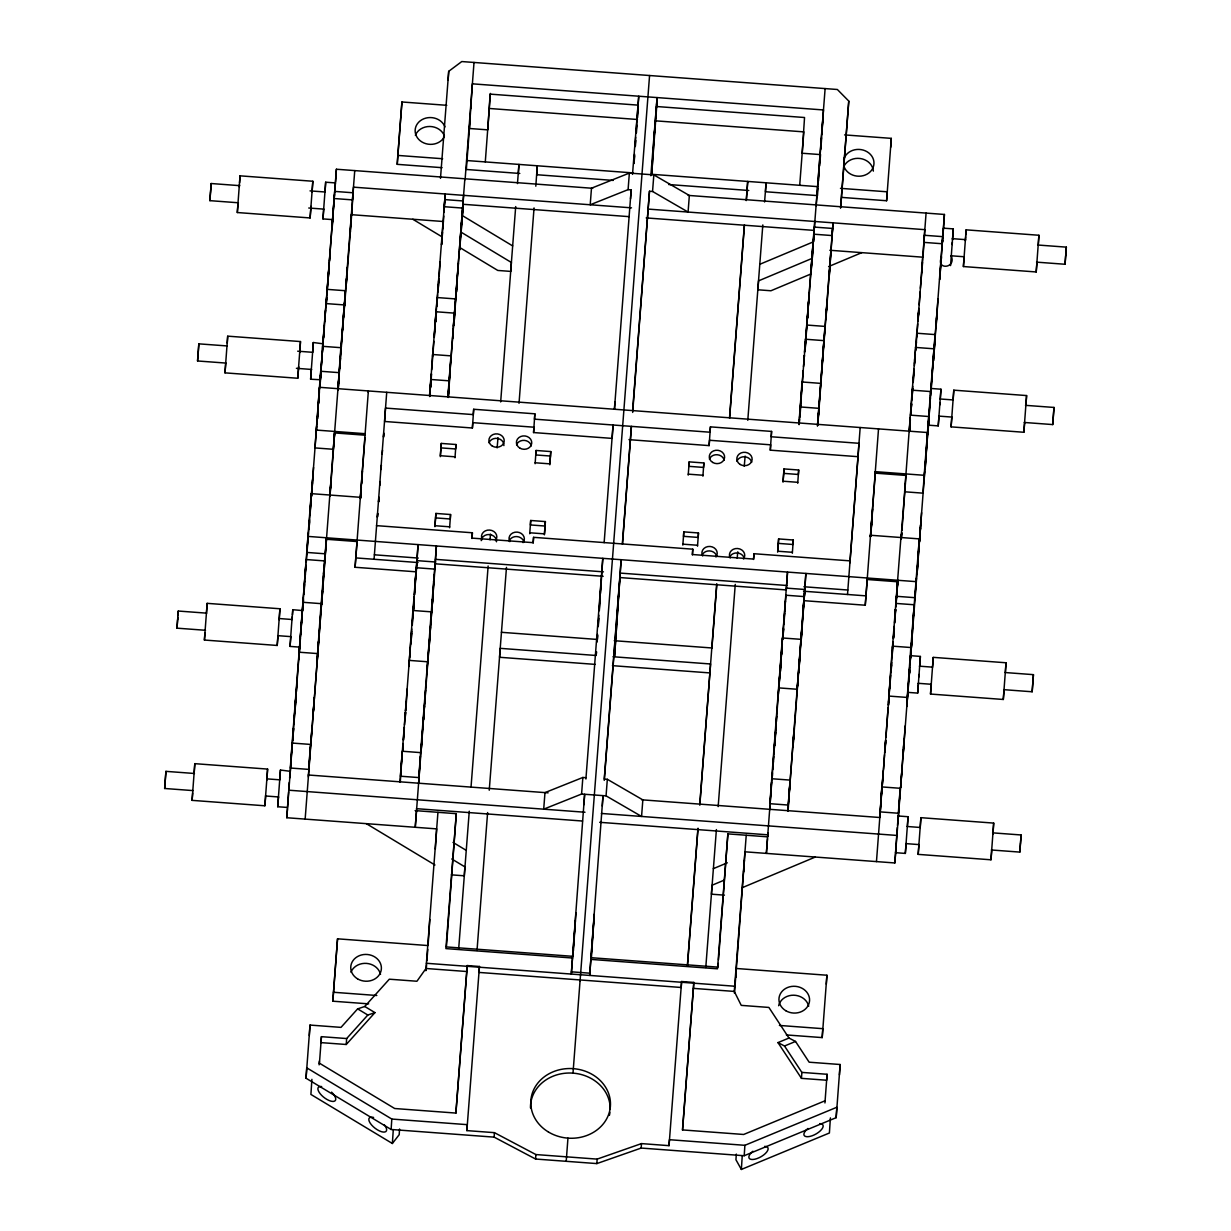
<?xml version="1.0" encoding="UTF-8"?>
<svg xmlns="http://www.w3.org/2000/svg" width="1231" height="1231" viewBox="0 0 1231 1231"><rect width="100%" height="100%" fill="white"/><g stroke="black" fill="none" stroke-linecap="round" stroke-linejoin="round"><path stroke-width="1.5" d="M193.19 790.61L164.662 788.486L165.262 780.054L165.939 771.36L194.452 773.483M205.515 630.287L177.002 628.164L177.587 619.732M206.793 613.161L178.28 611.038L178.003 615.208M226.073 363.083L197.56 360.975L198.145 352.543M227.35 345.957L198.837 343.849L198.253 352.266M238.414 202.776L209.901 200.653L210.486 192.221M239.691 185.65L211.178 183.527L210.578 191.959M991.309 849.975L1019.822 852.098L1020.422 843.666M992.586 832.848L1021.099 834.972L1020.514 843.404M1003.65 689.652L1032.163 691.776L1033.44 674.65L1004.927 672.526M1024.207 422.464L1052.72 424.572L1053.998 407.446L1025.485 405.338M1036.548 262.141L1065.061 264.265L1065.646 255.833M1037.81 245.015L1066.338 247.139L1065.738 255.571M277.975 636.042L277.206 645.459L204.408 640.043L207.147 603.344L206.546 612.269M298.702 366.669L297.764 378.256L224.981 372.855L227.704 336.155L300.487 341.556L299.749 352.635M227.704 336.263L227.258 343.11M264.865 805.782L267.604 769.083L194.806 763.666L192.082 800.365L264.865 805.782L265.65 796.349M288.593 791.779L287.5 807.459L277.714 806.736L280.437 770.037L290.208 771.314M320.429 379.748L310.612 379.225L313.336 342.526L312.751 351.451M302.564 610.561L292.778 609.714L291.485 625.948L290.054 646.413L299.841 647.137M320.399 379.948L320.645 375.778L320.552 377.363M323.107 343.803L313.336 342.526M906.093 843.989L905.324 853.422L895.537 852.683L897.322 827.571M909.986 663.078L910.601 655.677L910.463 657.985M938.991 416.478L938.222 425.895L928.436 425.172L928.559 422.864M930.544 395.874L931.159 388.473L931.098 389.765M909.663 667.264L907.878 692.376L917.664 693.099L920.388 656.4L910.601 655.677M920.388 656.523L919.803 665.325M938.222 425.895L940.946 389.211L931.159 388.473M1004.065 690.052L1003.296 699.47L930.513 694.053L933.236 657.354L1006.019 662.77L1005.435 671.695M933.236 657.477L932.636 666.279M1024.638 422.849L1023.853 432.266L951.071 426.865L953.794 390.165L1026.592 395.566L1025.992 404.507M1023.853 432.266L1026.592 395.566M929.22 414.308L929.159 415.386L930.39 397.89M361.314 487.184L360.529 498.447M808.352 306.15L809.336 292.993M916.726 336.955L917.664 323.861M928.589 422.587L928.666 421.094L928.251 426.064M435.328 849.067L436.666 828.878L286.792 817.738L300.918 630.272M291.962 746.648L290.27 771.929M293.532 728.121L292.701 740.831L293.624 728.767M293.947 724.059L294.84 710.779M295.44 702.855L296.055 693.468M295.148 708.564L295.963 696.407L295.548 701.47M296.425 691.56L297.148 680.666M298.887 659.554L300.195 639.766M303.303 603.175L303.472 600.159M304.288 586.587L303.78 594.096L304.719 581.032M305.119 575.831L305.796 565.414L298.764 658.277M303.888 594.281L304.657 584.694M305.365 573.8L305.134 577.431L305.934 565.044M306.765 554.258L307.95 536.408L915.987 581.632M307.796 542.271L308.412 532.885M309.627 519.821L309.027 528.899L309.566 521.775M309.981 514.373L311.243 493.646L360.175 497.293M311.889 489.092L312.505 479.721M312.351 485.614L313.551 467.441M339.002 372.639L320.66 371.27L314.951 447.915L333.309 449.284L354.743 170.601M315.982 435.912L316.598 426.541M318.367 403.383L319.429 387.303L927.451 432.527L925.235 467.78L928.036 428.927M317.444 418.925L318.167 408.015M319.906 383.595L334.694 191.405L353.035 192.775L352.405 199.884L334.047 198.514M318.629 403.429L319.398 391.75M323.63 337.648L324.353 326.861M326.03 306.596L326.63 297.517M329.277 264.588L328.385 277.19M329.523 260.957L330 253.694M331.97 228.966L334.17 199.16M335.555 182.08L336.402 169.232L592.711 188.297M305.15 819.092L334.586 432.558M310.32 748.002L308.35 776.992M310.92 744.016L312.12 725.859L309.704 757.388M317.121 662.709L318.537 641.136M323.461 577.201L324.153 566.768L323.507 573.877M325.122 555.627L326.307 537.762M326.153 543.625L326.523 538.009L321.66 604.544L322.537 590.895L322.122 595.958M329.939 496.17L330.77 484.014L330.339 489.076M334.324 437.282L334.57 433.527M337.679 390.165L337.771 388.673M338.248 384.964L340.833 347.681L322.476 346.311M338.171 389.288L338.987 377.148L338.571 382.195M338.463 383.58L340.125 361.929M340.941 352.158L341.356 345.911M343.172 321.029L339.71 368.192M343.772 317.029L344.972 298.871L342.557 330.4M346.68 276.698L347.311 267.327M351.404 214.148L349.973 235.736L350.404 230.997M693.438 988.385L734.276 991.417L741.247 1005.373L768.883 1007.435L788.979 1038.041L795.534 1041.457L809.152 1062.199L840.127 1064.507L836.157 1117.671L744.201 1155.724L641.182 1148.061L596.85 1163.587L535.593 1159.033L494.139 1137.136L391.119 1129.473L306.042 1078.233L306.719 1067.816L391.812 1119.056L467.272 1124.657L466.872 1130.612L494.431 1132.658L535.885 1154.555L597.143 1159.11L641.474 1143.599L669.033 1145.661L681.605 981.522L693.838 982.43L682.543 1130.135M309.32 1035.486L310.012 1025.069L341.002 1027.377L357.636 1008.881L364.761 1006.481L389.319 979.199L416.94 981.245L425.972 968.489L466.811 971.521L455.901 1113.27M311.905 1079.325L310.904 1094.436L392.366 1143.491L399.198 1134.69L399.567 1129.027M319.106 1064.861L319.352 1061.076M374.947 1012.621L367.823 1015.021L346.65 1038.549L321.429 1036.671L321.029 1042.626L346.25 1044.488L374.947 1012.621L364.761 1006.481M416.755 564.321L416.263 571.83L355.082 567.276L368.361 390.95L368.269 392.427M360.821 492.739L361.314 485.229M361.652 483.798L362.483 471.088M368.669 1003.865L332.832 1001.203L337.54 938.822L428.065 945.562M337.54 938.822L332.832 1001.203M442.067 167.678L397.228 164.339L397.813 155.414L401.937 101.973L446.776 105.312M401.937 101.973L397.228 164.339M374.055 559.274L386.719 392.304M377.594 516.835L377.794 513.789M378.979 498.293L378.779 501.34L379.086 497.739M379.994 485.168L380.241 481.536M383.764 433.42L383.518 437.174L383.764 433.112M346.25 1044.488L346.65 1038.549M400.26 782.362L402.075 754.834M403.168 743.57L402.675 750.833L403.091 745.494M403.399 739.939L403.876 732.676M406.168 701.655L405.553 711.041L405.645 709.656M406.045 707.025L407.246 688.868M409.677 657.339L410.292 647.952M411.739 631.257L410.908 643.967L411.723 633.273M448.13 80.261L448.715 71.321L461.779 61.55L837.357 89.494L848.775 101.08L840.681 207.5M412.277 625.363L413.062 613.7L412.046 625.163M413.77 604.159L414.262 596.666L413.216 609.976M413.478 609.884L414.216 599.312M414.632 594.696L415.909 573.6L415.262 580.693M416.878 562.459L418.063 544.594L412.831 612.392M429.927 396.12L430.235 391.535M430.681 386.919L431.527 374.209M434.312 337.232L434.928 327.861M436.374 311.151L435.651 322.045L436.405 312.643M436.851 306.257L437.62 294.609M439.144 276.406L440.113 261.88M443.16 220.98L441.575 244.846L442.575 232.32M442.852 228.72L443.775 216.025M444.022 212.347L445.222 193.99L434.189 337.402M391.119 1129.473L391.812 1119.056M392.366 1143.491L393.243 1130.273M435.589 517.897L435.897 513.435L450.577 514.527L450.284 518.99L435.589 517.897L434.928 526.668M418.602 783.732L420.433 756.203M440.99 447.884L441.283 443.422L455.962 444.514L455.67 448.976L440.99 447.884L440.313 456.67M425.603 690.222L423.541 719.612L424.418 705.963L424.003 711.026M428.034 658.693L428.65 649.322M430.45 627.164L429.25 645.321L432.004 607.006M448.269 397.49L449.1 385.334L448.669 390.396M448.361 393.151L449.192 382.395M450.238 370.131L448.346 397.198M452.654 338.602L453.285 329.216M456.793 284.884L458.455 263.249M461.502 222.349L459.686 249.878L463.041 206.331L462.425 215.64L512.665 245.908M463.579 195.36L461.148 232.213L511.388 262.48L510.803 271.405L497.801 270.451L460.209 247.8M470.027 120.469L466.349 169.478L519.79 173.463M470.965 108.39L471.227 104.558M425.834 970.72L437.944 812.306M428.096 945.285L429.788 919.511M485.291 161.923L490.4 93.433M473.689 409.261L473.273 414.601L385.503 408.077L384.611 421.479L472.396 428.003L473.689 409.261L534.854 413.816L533.562 432.558L611.807 438.374M472.027 538.516L472.396 532.777L376.455 525.637M415.124 810.613L456.286 813.676L446.422 946.931L573.046 956.349M518.343 173.356L518.82 166.2M466.811 971.521L467.195 965.566L479.444 966.489L479.044 972.428L681.205 987.477L681.605 981.522M536.701 174.71L537.285 165.785L535.808 186.204M545.087 526.037L545.379 521.575L530.699 520.482L530.407 524.945L545.087 526.037L544.41 534.823M550.472 456.039L550.78 451.562L536.085 450.469L535.793 454.947L550.472 456.039L549.795 464.81M533.192 543.071L533.577 537.332L692.791 549.18L692.407 554.919M494.139 1137.136L494.431 1132.658M535.593 1159.033L535.885 1154.555M583.956 804.705L584.633 794.272L571.292 974.06L575.4 920.619M573.415 950.701L575.923 912.725M596.45 651.645L596.189 655.477L596.466 651.922M597.081 642.059L597.589 634.396M598.097 626.733L598.851 615.223M599.235 609.483L600.974 583.294M597.435 639.458L597.681 635.611M598.312 626.04L598.82 618.362M599.328 610.699L600.097 599.189M600.466 593.45L602.79 558.335L585.91 779.023M612.161 438.405L613.053 425.003L604.144 542.686M614.915 402.137L614.438 409.277L631.149 189.866L628.087 189.636L590.203 204.777L591.48 188.205L629.364 173.079L653.83 174.894L689.345 195.483L688.083 212.055L652.553 191.467L649.491 191.236L632.611 410.6M566.214 1161.31L567.953 1138.136M630.549 198.806L631.149 189.866M573 1073.124L580.124 979.953M580.047 981.199L649.568 75.522M633.95 163.523L634.565 154.121M635.073 146.612L635.688 137.21M635.996 132.563L636.196 129.486M636.119 131.548L638.751 96.218L632.503 174.387M637.566 117.607L638.304 106.328M602.298 806.059L602.99 795.626L589.649 975.429L593.757 921.988M594.281 914.079L591.403 957.718L718.012 967.135L718.258 963.411M619.316 584.663L614.546 656.846L621.147 559.705L604.267 779.069L607.329 779.3L642.844 799.888L641.566 816.445L606.052 795.857L581.586 794.041L543.702 809.167L544.979 792.61L582.848 777.469L585.91 777.7M632.672 412.431L649.491 191.236M818.061 186.666L651.676 174.294L654.553 130.84M654.046 138.564L657.092 97.572L650.845 175.741M651.676 174.294L657.031 102.05M596.85 1163.587L597.143 1159.11M641.182 1148.061L641.474 1143.599M683.805 531.869L683.513 536.331L698.192 537.424L698.485 532.961L683.805 531.869L682.836 545.118M689.191 461.871L688.898 466.334L703.578 467.426L703.87 462.964L689.191 461.871L688.221 475.104M628.979 439.652L709.118 445.607L710.425 426.865L771.591 431.419L770.298 450.161L858.069 456.686L849.898 562.875M669.033 1145.661L669.433 1139.706L744.893 1145.307L836.849 1107.254L836.157 1117.671M699.808 805.228L710.579 663.986L613.023 656.739M765.482 191.728L766.067 182.804L764.589 201.961M718.504 959.688L727.89 833.879L767.144 836.803M753.587 559.459L753.957 553.719L849.913 560.859M734.245 991.786L746.232 835.249M735.784 977.429L736.03 973.736M736.261 970.059L744.416 860.223M743.632 872.01L744.955 851.806L894.829 862.962L895.676 852.006M736.323 1154.078L735.938 1159.74L741.354 1169.45L829.402 1132.997L830.402 1117.886M778.331 543.394L778.623 538.916L793.303 540.009L793.01 544.487L778.331 543.394L777.653 552.165M783.716 473.381L784.009 468.919L798.688 470.011L798.396 474.474L783.716 473.381L783.039 482.167M741.354 1169.45L742.216 1156.232M744.201 1155.724L744.893 1145.307M769.729 809.86L769.96 806.182M770.206 802.504L771.545 782.316M772.514 772.868L772.145 778.331L772.422 774.761M772.745 769.237L773.73 756.68M774.915 741.185L774.622 745.755L774.945 741.985M776.115 725.428L775.238 738.246L775.545 732.091L775.115 737.138M776.361 721.797L776.715 716.35M779.146 684.821L779.762 675.434L766.374 853.406L767.498 838.68M781.1 660.555L780.377 671.449L781.054 662.54M781.331 656.923L781.577 653.292M781.654 654.369L782.3 644.182M784.686 611.499L785.378 601.082L784.732 608.191M783.978 623.994L784.701 613.1M799.596 417.54L814.26 227.089L832.618 228.443L831.971 235.552L813.629 234.182M799.811 416.016L800.304 408.507M800.15 414.401L800.75 405.322M801.104 399.875L801.35 396.244M803.781 364.715L804.397 355.344L803.52 366.73M805.72 340.448L804.997 351.343L805.72 341.987M805.966 336.817L806.197 333.186M807.905 311.012L808.536 301.626M810.921 274.159L812.614 248.462M811.121 273.898L770.929 290.762L757.927 289.793L758.527 280.868L812.26 258.325L813.122 245.338M814.691 221.472L813.537 241.768L759.789 264.296M817.938 188.451L817.476 195.606L765.944 191.774M820.892 149.028L821.631 137.857M821.877 134.133L823.477 109.959L472.365 83.831L469.411 128.486L487.768 129.855L490.123 94.125L638.15 105.143M788.071 811.214L789.902 783.685M789.271 793.056L793.98 730.506M797.503 686.175L798.119 676.804M799.996 655.738L798.719 672.803L802.212 623.625M803.043 612.869L803.72 602.451L803.089 609.545M817.569 425.541L824.985 326.4L806.628 325.03M817.738 424.972L818.569 412.816L817.923 420.74M822.123 366.084L822.754 356.698M830.971 249.831L829.155 277.36L833.048 222.842L817.415 426.034M801.858 1072.401L827.078 1074.278L826.678 1080.233L801.458 1078.356L801.858 1072.401L784.516 1046.011L777.977 1042.595L788.979 1038.041M847.513 594.481L860.177 427.526M858.069 456.686L858.961 443.298L771.175 436.759L771.591 431.419M786.363 1034.932L822.2 1037.595L822.785 1028.67L779.408 1025.438M826.309 984.154L826.909 975.229L736.369 968.489L734.461 993.309M841.758 197.406L886.597 200.745L887.182 191.805L840.481 188.343M890.705 147.305L891.29 138.364L844.589 134.902M796.688 695.315L805.874 573.446L804.074 600.682L865.255 605.221L878.519 428.896M866.886 583.848L867.147 580.109M870.24 536.731L870.332 535.239L919.28 538.886L918.095 556.735M870.979 530.684L871.61 521.298M870.686 536.393L871.517 524.237L871.086 529.299M872.656 509.034L870.763 536.101M875.072 477.505L875.441 471.888M839.45 1074.925L840.127 1064.507M876.472 861.592L893.106 641.643M880.227 812.091L881.642 790.502M882.381 784.701L883.212 771.991M883.535 769.437L884.52 754.649M884.827 752.433L885.658 740.354L885.227 745.34M885.981 737.246L888.105 707.84M889.875 683.636L888.443 705.209L889.259 693.007M890.967 672.188L891.459 664.755L890.936 671.88M893.844 635.812L894.337 628.549M894.691 623.101L895.476 609.268L894.845 616.377M896.445 598.128L897.63 580.263M897.476 586.125L897.722 582.371L897.045 591.696M900.83 539.009L900.923 537.516L892.398 648.06M901.277 538.67L901.692 532.623M902.031 529.468L905.37 483.491M909.586 427.465L910.278 417.047M909.494 431.789L910.325 419.648L909.894 424.695M910.755 415.155L911.463 404.43M912.279 394.659L912.694 388.396L911.863 399.998M913.31 381.518L914.033 370.716M915.71 350.45L926.081 213.101M918.018 319.198L918.634 309.827M918.957 308.458L918.064 321.06M919.203 304.826L920.111 291.993M921.665 272.836L922.604 258.448M894.829 862.962L944.423 214.456L688.114 195.39M899.999 791.872L898.168 819M903.477 748.079L904.093 738.692M905.185 725.905L903.108 755.28L904 741.647L903.585 746.694M908.232 684.99L906.801 706.579L908.247 687.514M909.201 675.419L909.571 669.833L909.155 675.034M911.694 641.197L912.309 631.826M914.802 599.497L916.449 578.108M919.926 534.316L920.542 524.945M921.588 512.681L919.526 541.563L920.449 527.884L920.019 532.946M924.173 475.289L922.988 493.154L904.631 491.785L910.34 415.139L928.697 416.509L924.173 475.289L875.226 471.642L875.133 473.135L905.724 475.412M924.004 481.152L924.635 471.765M927.928 428.834L930.513 391.535L912.171 390.181L910.401 415.262M928.851 420.233L929.22 414.662M932.852 364.899L931.159 389.919M938.037 298.918L936.006 327.769L936.899 314.12L936.468 319.183M942.715 237.583L939.653 279.591L940.93 263.911M943.454 229.151L944.423 214.456M304.042 592.003L304.195 589.618L303.872 593.342M312.274 485.137L312.412 482.66L312.182 485.368M327.092 292.393L328.108 278.375M332.955 216.01L332.739 219.626L322.953 218.903L325.676 182.203L335.463 182.927M404.353 727.213L403.506 740.154M438.882 278.668L438.051 290.762L438.913 280.037M898.045 819.615L898.261 815.984L908.047 816.722L907.462 825.647M910.386 659.293L911.586 642.674M280.114 775.207L280.437 770.037M292.455 614.885L292.778 609.714M300.056 643.521L300.426 638.212M320.722 374.778L320.014 384.888M405.845 708.133L406.076 704.609L405.753 708.41M430.527 387.503L430.742 383.964L430.511 386.672M892.152 656L893.106 642.874M901.877 530.053L902.092 526.514L901.769 530.33M928.605 423.956L927.743 434.681L929.174 414.108M965.796 235.013L966.135 229.843L1038.918 235.259L1038.333 244.184M194.221 772.591L194.806 763.666M239.583 182.788L240.03 175.833L312.828 181.249L312.089 192.313M279.852 778.961L279.991 776.992M292.193 618.639L292.332 616.669M325.092 191.128L325.676 182.203M302.549 611.068L303.426 599.02M310.858 502.987L310.074 515.02M404.522 724.921L405.43 712.518M773.899 753.634L774.899 740M783.547 628.749L782.839 638.889L783.593 629.487M799.904 416.201L800.212 411.446L799.796 416.509M806.874 324.892L806.09 336.925M808.136 309.32L807.521 318.244L808.105 311.089M893.568 638.15L893.875 633.473L893.444 638.458M930.159 402.429L930.282 400.675M941.223 257.894C936.268 270.189 956.272 268.312 951.332 256.171M942.5 242.107L942.607 240.522M940.361 398.136L940.946 389.211M920.311 826.601L920.896 817.676L993.694 823.093L992.94 834.156M953.209 399.09L953.794 390.165M965.673 236.798L965.381 240.907M239.291 186.897L239.445 184.758M266.85 780.146L267.604 769.083M279.191 619.824L279.929 608.76L207.147 603.344M292.147 743.062L290.316 768.021L308.673 769.39L310.504 744.416L292.147 743.062L311.243 493.646M312.012 488.753L311.489 496.324L312.074 489.169M320.983 371.008L321.83 359.483M328.354 276.467L328.862 268.989L328.446 273.959M326.292 304.442L326.754 298.071M311.751 733.322L313.674 705.702M317.121 659.647L321.137 603.652L302.78 602.282M344.649 305.811L346.573 278.175M405.568 712.164L405.153 718.273L405.615 712.626M408.877 666.463L412.893 610.484L431.25 611.838L427.219 667.833M420.602 752.618L418.786 777.577L400.429 776.207L402.26 751.249L420.602 752.618L427.588 661.77L409.246 660.401M422.31 735.138L421.033 752.203L423.787 713.888M447.884 396.859L450.946 355.867L432.589 354.497L429.865 395.059M449.053 382.733L463.148 200.961L444.791 199.607L444.16 206.7L462.502 208.07M455.208 307.627L453.885 325.23L456.686 286.377M771.729 778.731L769.898 803.689L788.255 805.059L790.071 780.1L771.729 778.731L782.362 637.966L800.719 639.32M772.976 767.636L773.422 761.25M778.346 693.945L787.532 572.076L786.347 589.941L620.332 577.585M798.996 422.987L802.058 381.979L820.415 383.349M807.09 322.091L807.798 312.489M879.811 817.63L881.827 786.917L900.184 788.286L898.353 813.245L880.011 811.875M888.443 702.147L892.475 646.152L910.817 647.521L906.801 703.501M889.767 687.929L890.675 675.45M891.306 668.941L891.752 662.57M915.972 348.311L916.433 341.926M918.034 320.322L918.541 312.843L918.126 317.813M901.892 770.806L900.6 787.871L903.354 749.556M918.326 557.058L917.049 574.123L919.803 535.808M934.775 343.295L933.467 360.898L936.252 322.045M952.532 239.953L953.286 228.889L943.5 228.166L942.884 235.567M177.695 619.47L177.849 617.254M288.762 789.394L289.285 782.347M294.963 709.148L295.332 704.332M300.749 633.811L300.918 631.472M311.166 498.632L311.766 490.569M337.986 389.873L338.356 385.057M413.293 610.453L413.662 605.637M437.728 293.055L438.328 285.007M782.639 639.566L783.131 633.119M799.211 424.187L799.565 419.371M884.643 753.003L885.012 748.186M901.092 539.255L901.461 534.439M909.34 673.742L909.524 671.341M918.957 676.865L919.126 674.465M939.868 404.876L940.038 402.537M952.194 244.554L952.379 242.215M301.272 626.671L301.626 622.024M319.752 386.873L319.998 383.703M334.355 196.806L334.524 194.513M321.906 598.82L313.397 711.456L314.32 697.777L313.89 702.839M329.893 495.108L330.123 491.938M360.468 497.386L360.714 494.216M378.948 497.139L378.579 502.033L378.779 498.016M448.453 393.258L448.222 396.428M870.871 532.161L870.625 535.331M909.678 427.557L909.432 430.727M896.845 834.464L897.014 832.248M909.186 674.157L909.355 671.926M225.75 363.422L224.981 372.855M238.091 203.115L237.306 212.532L310.104 217.949L311.043 206.362M290.824 636.996L290.054 646.413M311.381 369.792L310.612 379.225M323.722 209.485L323.184 216.302M278.483 797.319L277.714 806.736M322.353 352.666L323.122 343.372M322.414 348.219L326.246 301.149M334.694 192.344L335.432 183.127M301.21 626.471L303.411 597.989M306.227 562.659L324.384 325.384M324.769 321.63L325.553 310.12M325.923 306.781L336.402 169.232M286.792 817.738L287.5 808.598M295.225 708.179L295.948 698.823M317.49 418.802L318.075 411.323M319.891 387.642L320.445 380.517M332.185 227.812L332.893 218.672M321.076 605.56L325.076 553.796L306.719 552.427M340.772 349.589L345.403 290.716L327.061 289.362M330.016 495.878L334.617 433.574M338.248 388.996L338.925 380.087M351.804 212.748L346.296 283.946L347.219 270.266L346.788 275.329M306.042 1078.233L310.012 1025.069M355.082 567.276L357.159 540.347M360.268 498.647L364.976 437.482M360.606 498.155L361.283 489.246M319.429 1063.446L321.429 1036.671M377.301 517.22L377.609 513.204M380.964 469.534L381.41 465.041M382.133 454.331L382.549 450.192M440.483 178.372L448.715 71.321M429.527 395.49L430.758 379.471L449.115 380.825M432.527 356.405L437.159 297.548L455.516 298.918M399.998 781.823L411.754 628.964M414.385 594.788L416.955 561.444M429.65 396.567L431.404 373.655M431.696 369.839L433.897 341.218M413.554 609.499L414.278 600.143M430.004 395.828L430.219 390.396M435.897 513.435L434.943 525.714L449.623 526.806M441.283 443.422L440.329 455.716L455.008 456.809M431.173 613.746L436.405 545.964L435.235 563.813L603.159 576.308M435.543 561.09L415.247 827.294L416.524 810.721M448.053 397.213L464.856 178.787M457.255 281.407L456.439 292.101L457.317 278.452L456.901 283.515M465.087 179.711L474.012 62.458M449.607 527.76L450.577 514.527M454.993 457.763L455.962 444.514M426.157 970.367L426.603 964.642M426.895 960.826L427.773 949.378M472.396 428.003L472.796 422.664L533.977 427.203L533.562 432.558M472.396 532.777L471.996 538.116L533.161 542.671L533.577 537.332M456.286 813.676L445.899 948.609L572.523 958.026M458.655 949.101L469.273 811.198M471.042 786.932L488.138 566.014M490.046 539.84L490.492 534.1M497.124 447.899L498.001 437.682M500.663 401.937L515.697 206.562M517.466 183.573L518.943 164.415M467.195 965.566L455.855 1113.07L394.689 1108.515L319.383 1063.169M477.013 950.47L487.614 812.552M489.246 790.225L506.48 567.383M519.02 403.306L534.054 207.931M466.872 1130.612L479.444 966.489M534.854 413.816L534.454 419.155L710.01 432.219L710.425 426.865M529.73 533.731L530.699 520.482M535.116 463.718L536.085 450.469M545.379 521.575L544.441 533.869L529.761 532.777M550.78 451.562L549.826 463.856L535.146 462.764M581.586 794.041L582.848 777.469M628.087 189.636L629.364 173.079M634.057 163.384L634.642 155.752M635.381 146.212L635.827 140.488M636.412 132.856L636.996 125.208M622.363 543.933L631.411 426.372L622.486 544.056M604.252 780.392L619.962 577.554M656.646 104.727L656.923 101.157M606.052 795.857L607.329 779.3M652.553 191.467L653.83 174.894M692.791 549.18L692.376 554.519L753.557 559.074L753.957 553.719M697.515 546.21L698.485 532.961M702.901 476.197L703.87 462.964M709.118 445.607L709.533 440.267L770.698 444.822L770.298 450.161M687.437 964.858L697.9 828.863M699.808 803.951L716.765 583.679M729.583 417.032L744.324 225.488M746.248 200.591L747.709 181.434L746.386 199.945M687.437 966.12L698.039 828.217M711.903 648.152L716.765 584.956M729.583 418.309L744.478 224.842M693.838 982.43L682.482 1129.92L743.662 1134.474L825.032 1100.791M705.778 967.489L716.396 829.571M718.165 806.597L735.261 584.402M737.184 558.228L737.769 551.842M744.247 466.287L745.14 456.07M747.786 420.31L762.82 224.934M727.89 833.879L717.504 968.812L590.88 959.395M799.704 185.312L803.828 131.871L655.784 120.853M778.623 538.916L777.684 551.211L792.364 552.304M784.009 468.919L783.07 481.213L797.75 482.306M779.915 673.526L782.27 642.997M782.562 639.181L785.932 595.281M799.057 424.664L803.228 370.531M804.782 351.727L825.124 88.57M810.937 274.19L811.906 261.603M812.26 258.325L813.106 247.277M813.445 241.645L814.153 232.444M816.199 205.839L822.923 118.407M818.492 181.003L819.231 171.401M819.661 165.923L820.523 154.598L802.181 153.244L804.535 117.514L656.508 106.512M792.333 553.258L793.303 540.009M797.719 483.26L798.688 470.011M787.825 810.675L804.782 590.295M793.364 739.893L793.887 733.445L793.01 747.094L799.919 654.646M801.596 633.011L802.12 626.579L801.196 640.243L804.151 599.697M804.443 595.989L804.766 591.772M826.263 312.366L817.815 424.68M830.356 259.202L825.863 319.614L826.786 305.934L826.37 310.997M840.527 208.131L848.775 101.08M822.2 1037.595L826.909 975.229M886.597 200.745L891.29 138.364M824.939 1102.961L827.078 1074.278M865.255 605.221L867.316 578.293M870.425 536.593L875.426 471.611M912.094 392.089L916.741 333.216L935.083 334.586L930.451 393.443M893.398 637.827L894.275 626.379M894.568 622.547L895.599 609.191M895.768 607.114L897.738 581.401M901.015 538.763L906.093 474.212M909.278 431.512L910.263 418.555M910.555 414.801L912.756 386.319M913.048 382.518L914.064 369.223M914.51 363.53L915.218 354.266M881.027 799.888L883.319 770.206M884.904 752.049L885.628 742.693M895.045 617.654L895.629 610.237M895.906 606.529L896.768 595.404M901.354 538.378L901.754 533.038M909.571 431.496L910.263 422.587M911.048 410.692L911.586 403.553M914.448 365.484L915.31 354.359M920.388 288.285L922.573 262.542M910.755 649.429L919.28 538.886M942.407 242.338L942.546 240.553M896.937 835.572L897.214 831.925M897.491 825.401L898.261 815.984M909.247 675.65L909.647 670.31M929.205 415.755L928.913 419.602M941.207 260.249L941.484 256.602M918.434 683.682L917.664 693.099M951.84 417.432L951.071 426.865M964.181 257.125L963.396 266.542L1036.194 271.959L1036.964 262.542M918.942 844.958L918.172 854.376L990.97 859.792L991.74 850.359M931.282 684.636L930.513 694.053M205.038 632.642L204.408 640.043M192.698 792.964L192.082 800.365M311.997 487.707L312.089 486.46M320.214 380.841L320.475 377.548M301.949 617.839L302.226 614.407M289.608 778.161L289.885 774.73M360.929 491.354L361.299 486.768M438.544 282.145L438.867 278.114M413.878 602.79L414.247 598.204M432.235 604.144L432.65 599.097L431.727 612.761L434.266 574.969L433.62 582.063M808.013 309.627L808.121 308.381M783.347 630.272L783.532 627.918M941.115 260.895L941.392 257.448M911.802 639.828L912.217 634.765L911.294 648.445L913.833 610.638L913.187 617.747M908.34 686.79L907.878 692.376M289.993 773.36L290.239 770.76M323.091 217.395L322.953 218.903M332.878 218.118L332.739 219.626M343.203 317.906L344.603 302.518M339.91 365.207L340.556 358.113M434.958 324.722L436.359 309.335M453.316 326.092L454.701 310.704M804.428 352.204L805.674 338.54M822.785 353.574L824.17 338.186M914.541 360.406L915.926 345.019M911.248 407.707L911.556 404.153M932.883 361.76L934.283 346.373M211.178 183.527L209.901 200.653M198.837 343.849L197.56 360.975M178.28 611.038L177.002 628.164M165.939 771.36L164.662 788.486M1066.338 247.139L1065.061 264.265M1053.998 407.446L1052.72 424.572M1033.44 674.65L1032.163 691.776M1021.099 834.972L1019.822 852.098M312.828 181.249L310.104 217.949M300.487 341.556L297.764 378.256M908.047 816.722L905.324 853.422M1038.918 235.259L1036.194 271.959M1006.019 662.77L1003.296 699.47M993.694 823.093L990.97 859.792M828.601 266.573L861.808 252.647M713.288 868.686L727.336 862.808M724.305 880.103L712.01 885.258L711.426 894.183L724.428 895.152M741.893 887.828L815.307 857.038M784.516 1046.011L795.534 1041.457M489.399 108.482L637.443 119.484M397.813 155.414L442.652 158.737M466.949 160.553L633.319 172.925M536.962 174.74L613.284 180.418M668.633 184.527L748.771 190.482M631.503 207.839L353.482 187.158L351.651 214.702L443.406 221.518M647.875 209.07L924.804 229.658L922.988 257.202L829.817 250.262M310.027 190.882L325.23 192.005M952.271 238.645L965.581 239.645M462.994 204.284L629.01 216.641M646.183 217.918L814.106 230.397M308.75 208.008L323.953 209.132M950.994 255.771L964.304 256.771M325.769 303.565L344.126 304.919M435.882 311.751L454.224 313.12M805.351 339.233L823.693 340.602M915.449 347.419L933.806 348.788M297.687 351.189L312.889 352.328M939.93 398.967L953.24 399.952M296.409 368.315L311.628 369.454M938.668 416.093L951.978 417.078M800.227 406.953L818.584 408.307M316.136 430.065L365.068 433.697L364.976 435.189L334.386 432.912M688.252 474.15L702.932 475.243M682.866 544.164L697.546 545.256M326.2 539.255L356.79 541.532M866.947 579.478L897.537 581.755M374.347 554.796L418.263 558.074M435.451 559.351L603.452 571.846M620.624 573.123L786.717 585.479M803.905 586.756L847.805 590.018M416.832 560.628L435.174 561.982M786.301 588.11L804.643 589.464M896.399 596.296L914.756 597.666M355.713 557.905L418.032 562.536M803.551 591.219L865.87 595.85M306.073 559.536L324.43 560.905M416.186 567.722L434.528 569.091M785.655 595.204L803.997 596.573M895.753 603.405L914.11 604.76M501.386 632.303L597.035 639.428M614.254 640.705L711.81 647.968M279.022 618.531L292.332 619.516M919.372 666.171L932.683 667.156M595.804 655.461L500.155 648.337L499.571 657.277L595.219 664.386M277.76 635.658L291.07 636.642M918.111 683.297L931.405 684.282M612.438 665.663L709.995 672.926M299.133 652.215L317.49 653.569M778.715 687.883L797.057 689.252M888.813 696.069L907.17 697.438M308.242 774.991L548.103 792.841M641.613 799.796L879.58 817.492M266.696 778.854L280.006 779.839M907.047 826.478L920.342 827.478M288.623 790.194L585.002 812.245M601.374 813.46L896.645 835.418M265.419 795.98L278.729 796.965M905.77 843.604L919.08 844.604M416.478 808.675L582.509 821.031M599.682 822.308L767.605 834.803M451.3 874.841L464.302 875.81L464.887 866.87L451.746 858.961M571.446 971.828L589.787 973.182M426.326 963.273L734.615 986.216M333.432 992.263L376.809 995.494M412.816 219.256L442.237 236.968M453.023 842.404L466.164 850.313M366.315 823.647L434.958 864.993M357.636 1008.881L367.823 1015.021M777.977 1042.595L801.458 1078.356M966.135 229.843L963.396 266.542M953.286 228.889L950.563 265.588M920.896 817.676L918.172 854.376M279.929 608.76L277.206 645.459M240.03 175.833L237.306 212.532M702.67 555.981A7.663 6.694 3.8 0 1 710.072 546.456A7.663 6.694 3.8 0 1 715.919 556.966M702.009 555.319A7.663 6.694 3.8 0 1 709.764 550.919A7.663 6.694 3.8 0 1 716.781 556.412M736.938 461.179A7.663 6.694 3.8 0 1 744.693 456.778A7.663 6.694 3.8 0 1 751.695 462.271M730.198 558.028A7.663 6.694 3.8 0 1 737.584 548.503A7.663 6.694 3.8 0 1 743.447 559.012M729.537 557.366A7.663 6.694 3.8 0 1 737.292 552.965A7.663 6.694 3.8 0 1 744.293 558.459M709.41 459.132A7.663 6.694 3.8 0 1 717.165 454.731A7.663 6.694 3.8 0 1 724.182 460.225M609.945 1112.332A39.869 34.837 3.8 0 1 609.407 1115.332M530.484 1107.946A39.869 34.837 3.8 0 1 570.399 1073.017A39.869 34.837 3.8 0 1 610.176 1109.3M819.661 1123.611A10.74 4.539 -29.1 0 1 820.4 1130.75A10.74 4.539 -29.1 0 1 806.197 1136.628A10.74 4.539 -29.1 0 1 807.936 1128.458M764.636 1146.384A10.74 4.539 -29.1 0 1 765.359 1153.524A10.74 4.539 -29.1 0 1 751.156 1159.402A10.74 4.539 -29.1 0 1 752.91 1151.231M778.638 1005.727A15.341 13.403 3.8 0 1 793.703 995.202A15.341 13.403 3.8 0 1 808.705 1006.25M843.558 167.185A15.341 13.403 3.8 0 1 860.084 158.491A15.341 13.403 3.8 0 1 873.364 171.124M843.62 159.938A15.341 13.403 3.8 0 1 867.193 151.813A15.341 13.403 3.8 0 1 867.147 174.11A15.341 13.403 3.8 0 1 843.62 165.169M509.803 541.64A7.663 6.694 3.8 0 1 517.205 532.1A7.663 6.694 3.8 0 1 523.052 542.625M509.142 540.978A7.663 6.694 3.8 0 1 516.897 536.578A7.663 6.694 3.8 0 1 523.914 542.071M489.015 442.729A7.663 6.694 3.8 0 1 497.77 438.467A7.663 6.694 3.8 0 1 503.91 445.576M482.275 539.593A7.663 6.694 3.8 0 1 489.676 530.053A7.663 6.694 3.8 0 1 495.524 540.578M481.213 540.64A7.663 6.694 3.8 0 1 489.384 534.531A7.663 6.694 3.8 0 1 496.508 541.778M516.543 444.776A7.663 6.694 3.8 0 1 524.298 440.375A7.663 6.694 3.8 0 1 531.315 445.884M331.57 1092.128A10.74 4.493 37.8 0 1 333.678 1101.391A10.74 4.493 37.8 0 1 320.275 1093.851A10.74 4.493 37.8 0 1 321.66 1086.558M384.272 1124.734A10.74 4.493 37.8 0 1 383.195 1132.058A10.74 4.493 37.8 0 1 370.239 1123.211A10.74 4.493 37.8 0 1 373.578 1117.425M350.973 972.198A15.341 13.403 3.8 0 1 366.499 963.396A15.341 13.403 3.8 0 1 380.517 974.398M415.37 135.333A15.341 13.403 3.8 0 1 429.896 126.485A15.341 13.403 3.8 0 1 444.391 135.841M444.191 137.133A15.341 13.403 3.8 0 1 420.34 140.873A15.341 13.403 3.8 0 1 421.971 119.669A15.341 13.403 3.8 0 1 444.991 126.901M767.882 833.172L767.652 836.834L767.929 833.233M924.373 235.275L923.727 242.369L942.084 243.738L942.731 236.644L924.373 235.275M740.216 464.487A7.663 6.694 3.8 0 0 752.126 459.563A7.663 6.694 3.8 0 0 741.108 452.916A7.663 6.694 3.8 0 0 740.216 464.487M712.687 462.441A7.663 6.694 3.8 0 0 724.597 457.517A7.663 6.694 3.8 0 0 713.58 450.869A7.663 6.694 3.8 0 0 712.687 462.441M548.426 1131.997A39.869 34.837 3.8 0 0 610.391 1106.361A39.869 34.837 3.8 0 0 553.058 1071.832A39.869 34.837 3.8 0 0 548.426 1131.997M785.732 1010.682A15.341 13.403 3.8 0 0 809.552 1000.803A15.341 13.403 3.8 0 0 787.501 987.539A15.341 13.403 3.8 0 0 785.732 1010.682M492.292 446.053A7.663 6.694 3.8 0 0 504.202 441.113A7.663 6.694 3.8 0 0 493.185 434.481A7.663 6.694 3.8 0 0 492.292 446.053M519.821 448.099A7.663 6.694 3.8 0 0 531.73 443.16A7.663 6.694 3.8 0 0 520.713 436.528A7.663 6.694 3.8 0 0 519.821 448.099M357.529 978.83A15.341 13.403 3.8 0 0 381.364 968.966A15.341 13.403 3.8 0 0 359.314 955.687A15.341 13.403 3.8 0 0 357.529 978.83"/></g></svg>
